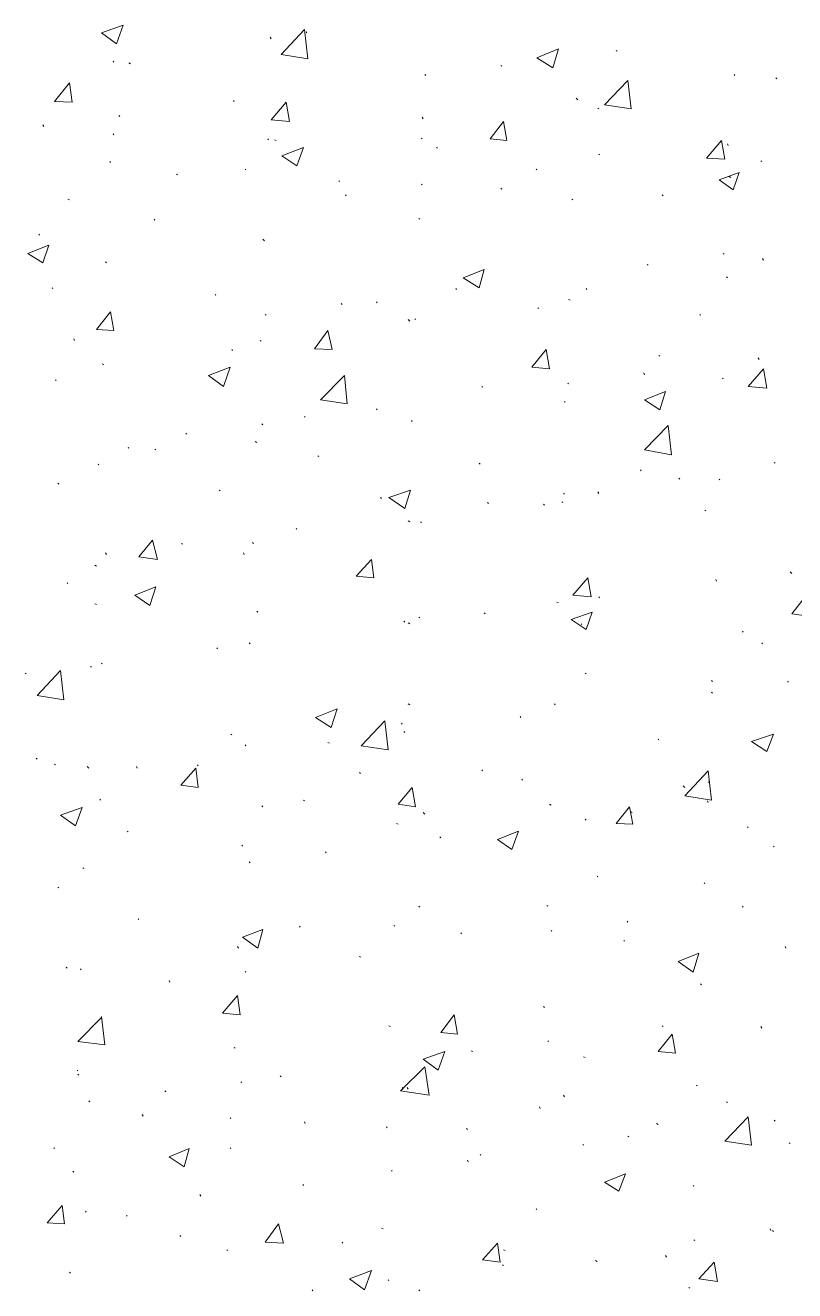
# Model space of a CAD drawing. Header units: millimetres. Extents: x 2928 to 3112, y 1220 to 1280.
# Drawn here: x 2968.685 to 2970.219, y 1252.474 to 1254.997 of the extents above; entities that cross this region are included whole.
import ezdxf

# ---------------------------------------------------------------- set-up
doc = ezdxf.new("R2010")
doc.units = ezdxf.units.MM

msp = doc.modelspace()

# ---------------------------------------------------------------- linework, layer by layer
at = {"color": 92, "linetype": 'Continuous', "lineweight": 13, "true_color": 0x00b800}
for points in [[(2968.83671, 1254.98215), (2968.88004, 1254.99715), (2968.88004, 1254.99715)], [(2968.83671, 1254.98215), (2968.86671, 1254.96048), (2968.86671, 1254.96048)], [(2968.86671, 1254.96048), (2968.88004, 1254.99715), (2968.88004, 1254.99715)], [(2969.17505, 1254.97048), (2969.17338, 1254.97382), (2969.17338, 1254.97382)], [(2969.19505, 1254.93882), (2969.24172, 1254.98882), (2969.24172, 1254.98882)], [(2969.24838, 1254.93048), (2969.24172, 1254.98882), (2969.24172, 1254.98882)], [(2969.24672, 1254.98215), (2969.24505, 1254.98382), (2969.24505, 1254.98382)], [(2969.70506, 1254.93215), (2969.74839, 1254.95048), (2969.74839, 1254.95048)], [(2969.73672, 1254.91215), (2969.74839, 1254.95048), (2969.74839, 1254.95048)], [(2968.86171, 1254.92382), (2968.86004, 1254.92548), (2968.86004, 1254.92548)], [(2968.89504, 1254.92048), (2968.89171, 1254.92215), (2968.89171, 1254.92215)], [(2969.19505, 1254.93882), (2969.24838, 1254.93048), (2969.24838, 1254.93048)], [(2969.70506, 1254.93215), (2969.73672, 1254.91215), (2969.73672, 1254.91215)], [(2969.86506, 1254.94548), (2969.86339, 1254.94715), (2969.86339, 1254.94715)], [(2969.48339, 1254.89715), (2969.48172, 1254.89882), (2969.48172, 1254.89882)], [(2969.63506, 1254.91548), (2969.63339, 1254.91715), (2969.63339, 1254.91715)], [(2970.10006, 1254.89715), (2970.0984, 1254.89882), (2970.0984, 1254.89882)], [(2968.74338, 1254.84548), (2968.77338, 1254.88215), (2968.77338, 1254.88215)], [(2968.77838, 1254.84382), (2968.77338, 1254.88215), (2968.77338, 1254.88215)], [(2969.84006, 1254.83882), (2969.88673, 1254.88715), (2969.88673, 1254.88715)], [(2969.89339, 1254.83048), (2969.88673, 1254.88715), (2969.88673, 1254.88715)], [(2970.1834, 1254.89048), (2970.18173, 1254.89215), (2970.18173, 1254.89215)], [(2969.10171, 1254.84548), (2969.10005, 1254.84715), (2969.10005, 1254.84715)], [(2969.78672, 1254.84882), (2969.78339, 1254.85215), (2969.78339, 1254.85215)], [(2968.74338, 1254.84548), (2968.77838, 1254.84382), (2968.77838, 1254.84382)], [(2969.17505, 1254.80881), (2969.20505, 1254.84382), (2969.20505, 1254.84382)], [(2969.21172, 1254.80548), (2969.20505, 1254.84382), (2969.20505, 1254.84382)], [(2969.82839, 1254.83048), (2969.82672, 1254.83215), (2969.82672, 1254.83215)], [(2969.84006, 1254.83882), (2969.89339, 1254.83048), (2969.89339, 1254.83048)], [(2968.72171, 1254.79548), (2968.72004, 1254.79881), (2968.72004, 1254.79881)], [(2968.87338, 1254.81548), (2968.87171, 1254.81715), (2968.87171, 1254.81715)], [(2969.17505, 1254.80881), (2969.21172, 1254.80548), (2969.21172, 1254.80548)], [(2969.47839, 1254.81048), (2969.47672, 1254.81381), (2969.47672, 1254.81381)], [(2969.61172, 1254.77048), (2969.63839, 1254.80548), (2969.63839, 1254.80548)], [(2969.64506, 1254.76715), (2969.63839, 1254.80548), (2969.63839, 1254.80548)], [(2968.86171, 1254.77881), (2968.86004, 1254.78048), (2968.86004, 1254.78048)], [(2969.47672, 1254.77048), (2969.47505, 1254.77215), (2969.47505, 1254.77215)], [(2969.17005, 1254.76881), (2969.16838, 1254.77048), (2969.16838, 1254.77048)], [(2969.18505, 1254.76715), (2969.18172, 1254.76881), (2969.18172, 1254.76881)], [(2969.19672, 1254.73715), (2969.24005, 1254.75381), (2969.24005, 1254.75381)], [(2969.22672, 1254.71715), (2969.24005, 1254.75381), (2969.24005, 1254.75381)], [(2969.50672, 1254.75215), (2969.50505, 1254.75381), (2969.50505, 1254.75381)], [(2969.61172, 1254.77048), (2969.64506, 1254.76715), (2969.64506, 1254.76715)], [(2970.04339, 1254.73215), (2970.07339, 1254.76715), (2970.07339, 1254.76715)], [(2970.08006, 1254.73048), (2970.07339, 1254.76715), (2970.07339, 1254.76715)], [(2970.08673, 1254.75715), (2970.08506, 1254.76048), (2970.08506, 1254.76048)], [(2968.85504, 1254.72381), (2968.85338, 1254.72548), (2968.85338, 1254.72548)], [(2969.19672, 1254.73715), (2969.22672, 1254.71715), (2969.22672, 1254.71715)], [(2969.83006, 1254.73881), (2969.82839, 1254.74048), (2969.82839, 1254.74048)], [(2970.04339, 1254.73215), (2970.08006, 1254.73048), (2970.08006, 1254.73048)], [(2970.1534, 1254.72548), (2970.15173, 1254.72715), (2970.15173, 1254.72715)], [(2968.98838, 1254.69881), (2968.98671, 1254.70048), (2968.98671, 1254.70048)], [(2969.12505, 1254.70881), (2969.12338, 1254.71048), (2969.12338, 1254.71048)], [(2969.70506, 1254.70881), (2969.70339, 1254.71048), (2969.70339, 1254.71048)], [(2970.06839, 1254.68881), (2970.1084, 1254.70381), (2970.1084, 1254.70381)], [(2970.09173, 1254.69381), (2970.08839, 1254.69548), (2970.08839, 1254.69548)], [(2970.09673, 1254.66881), (2970.1084, 1254.70381), (2970.1084, 1254.70381)], [(2969.31172, 1254.68548), (2969.31005, 1254.68715), (2969.31005, 1254.68715)], [(2969.47672, 1254.67881), (2969.47505, 1254.68048), (2969.47505, 1254.68048)], [(2969.63506, 1254.67048), (2969.63339, 1254.67215), (2969.63339, 1254.67215)], [(2970.06839, 1254.68881), (2970.09673, 1254.66881), (2970.09673, 1254.66881)], [(2968.77338, 1254.64881), (2968.77004, 1254.65048), (2968.77004, 1254.65048)], [(2969.32505, 1254.65715), (2969.32338, 1254.65881), (2969.32338, 1254.65881)], [(2969.77672, 1254.64881), (2969.77506, 1254.65048), (2969.77506, 1254.65048)], [(2969.95673, 1254.65715), (2969.95506, 1254.65881), (2969.95506, 1254.65881)], [(2968.94338, 1254.60881), (2968.94171, 1254.61048), (2968.94171, 1254.61048)], [(2969.47172, 1254.61048), (2969.47005, 1254.61215), (2969.47005, 1254.61215)], [(2968.71338, 1254.57881), (2968.71171, 1254.58048), (2968.71171, 1254.58048)], [(2969.16172, 1254.56714), (2969.15838, 1254.57048), (2969.15838, 1254.57048)], [(2968.69004, 1254.54214), (2968.73171, 1254.55881), (2968.73171, 1254.55881)], [(2968.72004, 1254.52381), (2968.73171, 1254.55881), (2968.73171, 1254.55881)], [(2968.69004, 1254.54214), (2968.72004, 1254.52381), (2968.72004, 1254.52381)], [(2968.84671, 1254.52381), (2968.84504, 1254.52548), (2968.84504, 1254.52548)], [(2969.92673, 1254.51881), (2969.92506, 1254.52048), (2969.92506, 1254.52048)], [(2970.07839, 1254.54048), (2970.07673, 1254.54214), (2970.07673, 1254.54214)], [(2970.15673, 1254.52881), (2970.15506, 1254.53214), (2970.15506, 1254.53214)], [(2969.55839, 1254.49381), (2969.60005, 1254.51048), (2969.60005, 1254.51048)], [(2969.55839, 1254.49381), (2969.59005, 1254.47381), (2969.59005, 1254.47381)], [(2969.59005, 1254.47381), (2969.60005, 1254.51048), (2969.60005, 1254.51048)], [(2970.08506, 1254.49381), (2970.08339, 1254.49548), (2970.08339, 1254.49548)], [(2968.74004, 1254.47214), (2968.73838, 1254.47381), (2968.73838, 1254.47381)], [(2969.54505, 1254.47048), (2969.54339, 1254.47214), (2969.54339, 1254.47214)], [(2969.80506, 1254.47048), (2969.80339, 1254.47214), (2969.80339, 1254.47214)], [(2969.06505, 1254.45881), (2969.06338, 1254.46048), (2969.06338, 1254.46048)], [(2969.38672, 1254.44381), (2969.38505, 1254.44548), (2969.38505, 1254.44548)], [(2969.77172, 1254.44881), (2969.76839, 1254.45048), (2969.76839, 1254.45048)], [(2968.82671, 1254.39048), (2968.85504, 1254.42548), (2968.85504, 1254.42548)], [(2968.86171, 1254.38881), (2968.85504, 1254.42548), (2968.85504, 1254.42548)], [(2969.16505, 1254.41881), (2969.16338, 1254.42048), (2969.16338, 1254.42048)], [(2969.31672, 1254.44048), (2969.31505, 1254.44214), (2969.31505, 1254.44214)], [(2969.70839, 1254.43214), (2969.70672, 1254.43381), (2969.70672, 1254.43381)], [(2970.03173, 1254.41881), (2970.03006, 1254.42048), (2970.03006, 1254.42048)], [(2969.45172, 1254.40714), (2969.44839, 1254.41048), (2969.44839, 1254.41048)], [(2969.46339, 1254.41048), (2969.46172, 1254.41214), (2969.46172, 1254.41214)], [(2968.78338, 1254.36881), (2968.78171, 1254.37214), (2968.78171, 1254.37214)], [(2968.82671, 1254.39048), (2968.86171, 1254.38881), (2968.86171, 1254.38881)], [(2969.15505, 1254.36714), (2969.15338, 1254.36881), (2969.15338, 1254.36881)], [(2969.26172, 1254.35214), (2969.28838, 1254.38881), (2969.28838, 1254.38881)], [(2969.29672, 1254.35047), (2969.28838, 1254.38881), (2969.28838, 1254.38881)], [(2969.09838, 1254.34881), (2969.09671, 1254.35047), (2969.09671, 1254.35047)], [(2969.26172, 1254.35214), (2969.29672, 1254.35047), (2969.29672, 1254.35047)], [(2969.69506, 1254.31547), (2969.72339, 1254.35047), (2969.72339, 1254.35047)], [(2969.73006, 1254.31214), (2969.72339, 1254.35047), (2969.72339, 1254.35047)], [(2968.84171, 1254.32047), (2968.83838, 1254.32214), (2968.83838, 1254.32214)], [(2969.95006, 1254.33714), (2969.94839, 1254.33881), (2969.94839, 1254.33881)], [(2970.1484, 1254.33047), (2970.14673, 1254.33381), (2970.14673, 1254.33381)], [(2969.05005, 1254.29881), (2969.09338, 1254.31547), (2969.09338, 1254.31547)], [(2969.05005, 1254.29881), (2969.08005, 1254.27714), (2969.08005, 1254.27714)], [(2969.08005, 1254.27714), (2969.09338, 1254.31547), (2969.09338, 1254.31547)], [(2969.27338, 1254.25047), (2969.32172, 1254.29881), (2969.32172, 1254.29881)], [(2969.32672, 1254.24214), (2969.32172, 1254.29881), (2969.32172, 1254.29881)], [(2969.69506, 1254.31547), (2969.73006, 1254.31214), (2969.73006, 1254.31214)], [(2969.92006, 1254.30047), (2969.91839, 1254.30381), (2969.91839, 1254.30381)], [(2970.07673, 1254.29214), (2970.07506, 1254.29381), (2970.07506, 1254.29381)], [(2970.12673, 1254.27714), (2970.15673, 1254.31214), (2970.15673, 1254.31214)], [(2970.1634, 1254.27381), (2970.15673, 1254.31214), (2970.15673, 1254.31214)], [(2968.74671, 1254.28881), (2968.74504, 1254.29047), (2968.74504, 1254.29047)], [(2969.59672, 1254.27547), (2969.59505, 1254.27714), (2969.59505, 1254.27714)], [(2969.76839, 1254.28214), (2969.76672, 1254.28381), (2969.76672, 1254.28381)], [(2969.92006, 1254.25047), (2969.96173, 1254.26714), (2969.96173, 1254.26714)], [(2969.95006, 1254.23047), (2969.96173, 1254.26714), (2969.96173, 1254.26714)], [(2970.12673, 1254.27714), (2970.1634, 1254.27381), (2970.1634, 1254.27381)], [(2969.27338, 1254.25047), (2969.32672, 1254.24214), (2969.32672, 1254.24214)], [(2969.76172, 1254.24547), (2969.76006, 1254.24714), (2969.76006, 1254.24714)], [(2969.92006, 1254.25047), (2969.95006, 1254.23047), (2969.95006, 1254.23047)], [(2969.24338, 1254.21547), (2969.24172, 1254.21714), (2969.24172, 1254.21714)], [(2969.38672, 1254.23047), (2969.38505, 1254.23214), (2969.38505, 1254.23214)], [(2969.15838, 1254.20047), (2969.15671, 1254.20214), (2969.15671, 1254.20214)], [(2969.45672, 1254.20714), (2969.45505, 1254.20881), (2969.45505, 1254.20881)], [(2969.92006, 1254.15047), (2969.96673, 1254.19881), (2969.96673, 1254.19881)], [(2969.97339, 1254.14047), (2969.96673, 1254.19881), (2969.96673, 1254.19881)], [(2969.00671, 1254.18214), (2969.00505, 1254.18381), (2969.00505, 1254.18381)], [(2969.14671, 1254.16547), (2969.14338, 1254.16714), (2969.14338, 1254.16714)], [(2968.89171, 1254.15381), (2968.89004, 1254.15547), (2968.89004, 1254.15547)], [(2968.94505, 1254.15047), (2968.94338, 1254.15214), (2968.94338, 1254.15214)], [(2969.92006, 1254.15047), (2969.97339, 1254.14047), (2969.97339, 1254.14047)], [(2968.83171, 1254.12047), (2968.83004, 1254.12214), (2968.83004, 1254.12214)], [(2969.27005, 1254.13714), (2969.26838, 1254.13881), (2969.26838, 1254.13881)], [(2969.59172, 1254.12214), (2969.59005, 1254.1238), (2969.59005, 1254.1238)], [(2970.18006, 1254.1238), (2970.1784, 1254.12547), (2970.1784, 1254.12547)], [(2969.91339, 1254.1088), (2969.91173, 1254.11047), (2969.91173, 1254.11047)], [(2969.99006, 1254.09214), (2969.98839, 1254.0938), (2969.98839, 1254.0938)], [(2970.07006, 1254.09047), (2970.06839, 1254.09214), (2970.06839, 1254.09214)], [(2968.75171, 1254.08214), (2968.75004, 1254.0838), (2968.75004, 1254.0838)], [(2969.07338, 1254.0688), (2969.07171, 1254.07047), (2969.07171, 1254.07047)], [(2969.41005, 1254.05547), (2969.45339, 1254.07047), (2969.45339, 1254.07047)], [(2969.44172, 1254.0338), (2969.45339, 1254.07047), (2969.45339, 1254.07047)], [(2969.82839, 1254.0638), (2969.82672, 1254.06714), (2969.82672, 1254.06714)], [(2969.39505, 1254.0538), (2969.39338, 1254.05547), (2969.39338, 1254.05547)], [(2969.41005, 1254.05547), (2969.44172, 1254.0338), (2969.44172, 1254.0338)], [(2969.60839, 1254.0438), (2969.60672, 1254.04547), (2969.60672, 1254.04547)], [(2969.72006, 1254.04047), (2969.71839, 1254.04214), (2969.71839, 1254.04214)], [(2969.75672, 1254.04547), (2969.75506, 1254.04714), (2969.75506, 1254.04714)], [(2969.76006, 1254.06214), (2969.75839, 1254.0638), (2969.75839, 1254.0638)], [(2970.04173, 1254.0288), (2970.04006, 1254.03047), (2970.04006, 1254.03047)], [(2969.22672, 1253.99214), (2969.22505, 1253.9938), (2969.22505, 1253.9938)], [(2969.45172, 1254.00714), (2969.44839, 1254.0088), (2969.44839, 1254.0088)], [(2969.47505, 1254.00547), (2969.47339, 1254.00714), (2969.47339, 1254.00714)], [(2968.91171, 1253.93714), (2968.93838, 1253.97047), (2968.93838, 1253.97047)], [(2968.94838, 1253.93214), (2968.93838, 1253.97047), (2968.93838, 1253.97047)], [(2968.99838, 1253.96214), (2968.99671, 1253.9638), (2968.99671, 1253.9638)], [(2969.14005, 1253.9638), (2969.13838, 1253.96547), (2969.13838, 1253.96547)], [(2968.84671, 1253.94214), (2968.84504, 1253.94547), (2968.84504, 1253.94547)], [(2969.12171, 1253.94214), (2969.12005, 1253.94547), (2969.12005, 1253.94547)], [(2968.82671, 1253.9188), (2968.82338, 1253.92047), (2968.82338, 1253.92047)], [(2968.91171, 1253.93714), (2968.94838, 1253.93214), (2968.94838, 1253.93214)], [(2969.34505, 1253.8988), (2969.37505, 1253.93214), (2969.37505, 1253.93214)], [(2969.38005, 1253.89547), (2969.37505, 1253.93214), (2969.37505, 1253.93214)], [(2969.34505, 1253.8988), (2969.38005, 1253.89547), (2969.38005, 1253.89547)], [(2969.77672, 1253.86047), (2969.80672, 1253.89547), (2969.80672, 1253.89547)], [(2969.81339, 1253.85713), (2969.80672, 1253.89547), (2969.80672, 1253.89547)], [(2970.06339, 1253.8888), (2970.06173, 1253.89213), (2970.06173, 1253.89213)], [(2970.2134, 1253.9038), (2970.21006, 1253.90714), (2970.21006, 1253.90714)], [(2968.77004, 1253.8838), (2968.76838, 1253.88547), (2968.76838, 1253.88547)], [(2968.90338, 1253.86047), (2968.94505, 1253.87713), (2968.94505, 1253.87713)], [(2968.93338, 1253.84047), (2968.94505, 1253.87713), (2968.94505, 1253.87713)], [(2968.82671, 1253.84213), (2968.82338, 1253.8438), (2968.82338, 1253.8438)], [(2968.90338, 1253.86047), (2968.93338, 1253.84047), (2968.93338, 1253.84047)], [(2969.74839, 1253.84547), (2969.74506, 1253.84713), (2969.74506, 1253.84713)], [(2969.77672, 1253.86047), (2969.81339, 1253.85713), (2969.81339, 1253.85713)], [(2969.83006, 1253.85547), (2969.82839, 1253.85713), (2969.82839, 1253.85713)], [(2970.2134, 1253.8238), (2970.24006, 1253.85713), (2970.24006, 1253.85713)], [(2969.14838, 1253.82713), (2969.14671, 1253.8288), (2969.14671, 1253.8288)], [(2969.47172, 1253.81547), (2969.47005, 1253.81713), (2969.47005, 1253.81713)], [(2969.60172, 1253.8238), (2969.60005, 1253.82547), (2969.60005, 1253.82547)], [(2969.77339, 1253.81213), (2969.81506, 1253.82713), (2969.81506, 1253.82713)], [(2969.77339, 1253.81213), (2969.80339, 1253.79213), (2969.80339, 1253.79213)], [(2969.80339, 1253.79213), (2969.81506, 1253.82713), (2969.81506, 1253.82713)], [(2970.2134, 1253.8238), (2970.24673, 1253.8188), (2970.24673, 1253.8188)], [(2969.44172, 1253.80713), (2969.44005, 1253.8088), (2969.44005, 1253.8088)], [(2969.45172, 1253.8038), (2969.44839, 1253.80547), (2969.44839, 1253.80547)], [(2969.79506, 1253.80213), (2969.79339, 1253.8038), (2969.79339, 1253.8038)], [(2970.11673, 1253.78713), (2970.11506, 1253.7888), (2970.11506, 1253.7888)], [(2969.13338, 1253.7638), (2969.13171, 1253.76547), (2969.13171, 1253.76547)], [(2970.15506, 1253.7638), (2970.1534, 1253.76547), (2970.1534, 1253.76547)], [(2969.06838, 1253.7538), (2969.06671, 1253.75547), (2969.06671, 1253.75547)], [(2968.81671, 1253.71713), (2968.81504, 1253.7188), (2968.81504, 1253.7188)], [(2968.83838, 1253.7238), (2968.83671, 1253.72547), (2968.83671, 1253.72547)], [(2968.68671, 1253.7038), (2968.68504, 1253.70547), (2968.68504, 1253.70547)], [(2968.70838, 1253.66046), (2968.75504, 1253.71047), (2968.75504, 1253.71047)], [(2968.76171, 1253.65213), (2968.75504, 1253.71047), (2968.75504, 1253.71047)], [(2969.80339, 1253.7038), (2969.80172, 1253.70547), (2969.80172, 1253.70547)], [(2970.05506, 1253.6888), (2970.05339, 1253.69047), (2970.05339, 1253.69047)], [(2970.20673, 1253.68713), (2970.20506, 1253.6888), (2970.20506, 1253.6888)], [(2968.70838, 1253.66046), (2968.76171, 1253.65213), (2968.76171, 1253.65213)], [(2970.05506, 1253.66547), (2970.05339, 1253.66713), (2970.05339, 1253.66713)], [(2969.45172, 1253.64213), (2969.44839, 1253.6438), (2969.44839, 1253.6438)], [(2969.74172, 1253.64213), (2969.74006, 1253.6438), (2969.74006, 1253.6438)], [(2969.26338, 1253.61713), (2969.30672, 1253.6338), (2969.30672, 1253.6338)], [(2969.26338, 1253.61713), (2969.29505, 1253.59713), (2969.29505, 1253.59713)], [(2969.29505, 1253.59713), (2969.30672, 1253.6338), (2969.30672, 1253.6338)], [(2969.35505, 1253.56046), (2969.40172, 1253.61046), (2969.40172, 1253.61046)], [(2969.40839, 1253.55213), (2969.40172, 1253.61046), (2969.40172, 1253.61046)], [(2969.67339, 1253.61713), (2969.67172, 1253.6188), (2969.67172, 1253.6188)], [(2969.43672, 1253.6038), (2969.43505, 1253.60546), (2969.43505, 1253.60546)], [(2969.44172, 1253.58713), (2969.44005, 1253.5888), (2969.44005, 1253.5888)], [(2969.09671, 1253.58213), (2969.09505, 1253.5838), (2969.09505, 1253.5838)], [(2969.12505, 1253.56046), (2969.12338, 1253.56213), (2969.12338, 1253.56213)], [(2969.29172, 1253.56546), (2969.28838, 1253.56713), (2969.28838, 1253.56713)], [(2969.35505, 1253.56046), (2969.40839, 1253.55213), (2969.40839, 1253.55213)], [(2969.94839, 1253.57213), (2969.94673, 1253.5738), (2969.94673, 1253.5738)], [(2970.1334, 1253.5688), (2970.17673, 1253.5838), (2970.17673, 1253.5838)], [(2970.1334, 1253.5688), (2970.1634, 1253.5488), (2970.1634, 1253.5488)], [(2970.1634, 1253.5488), (2970.17673, 1253.5838), (2970.17673, 1253.5838)], [(2968.70838, 1253.5338), (2968.70671, 1253.53546), (2968.70671, 1253.53546)], [(2968.74504, 1253.52213), (2968.74338, 1253.5238), (2968.74338, 1253.5238)], [(2968.81171, 1253.51546), (2968.80838, 1253.5188), (2968.80838, 1253.5188)], [(2968.90838, 1253.51546), (2968.90671, 1253.5188), (2968.90671, 1253.5188)], [(2968.99505, 1253.48213), (2969.02505, 1253.51546), (2969.02505, 1253.51546)], [(2969.03005, 1253.47713), (2969.02505, 1253.51546), (2969.02505, 1253.51546)], [(2969.03005, 1253.52046), (2969.02838, 1253.52213), (2969.02838, 1253.52213)], [(2969.59672, 1253.51046), (2969.59505, 1253.51213), (2969.59505, 1253.51213)], [(2970.00006, 1253.46046), (2970.04673, 1253.51046), (2970.04673, 1253.51046)], [(2970.05339, 1253.45213), (2970.04673, 1253.51046), (2970.04673, 1253.51046)], [(2969.35338, 1253.50546), (2969.35172, 1253.50713), (2969.35172, 1253.50713)], [(2969.67672, 1253.49213), (2969.67506, 1253.4938), (2969.67506, 1253.4938)], [(2970.04839, 1253.48713), (2970.04673, 1253.4888), (2970.04673, 1253.4888)], [(2968.99505, 1253.48213), (2969.03005, 1253.47713), (2969.03005, 1253.47713)], [(2969.42839, 1253.4438), (2969.45672, 1253.47713), (2969.45672, 1253.47713)], [(2969.46339, 1253.4388), (2969.45672, 1253.47713), (2969.45672, 1253.47713)], [(2970.00006, 1253.47713), (2969.99673, 1253.48046), (2969.99673, 1253.48046)], [(2970.00006, 1253.46046), (2970.05339, 1253.45213), (2970.05339, 1253.45213)], [(2968.75504, 1253.42213), (2968.79838, 1253.43713), (2968.79838, 1253.43713)], [(2968.78504, 1253.40046), (2968.79838, 1253.43713), (2968.79838, 1253.43713)], [(2968.83504, 1253.45213), (2968.83338, 1253.4538), (2968.83338, 1253.4538)], [(2969.15838, 1253.4388), (2969.15671, 1253.44046), (2969.15671, 1253.44046)], [(2969.24172, 1253.45046), (2969.24005, 1253.45213), (2969.24005, 1253.45213)], [(2969.42839, 1253.4438), (2969.46339, 1253.4388), (2969.46339, 1253.4388)], [(2969.73339, 1253.44213), (2969.73006, 1253.4438), (2969.73006, 1253.4438)], [(2969.86339, 1253.40546), (2969.89006, 1253.4388), (2969.89006, 1253.4388)], [(2969.89673, 1253.40379), (2969.89006, 1253.4388), (2969.89006, 1253.4388)], [(2970.04673, 1253.44713), (2970.04506, 1253.45046), (2970.04506, 1253.45046)], [(2968.75504, 1253.42213), (2968.78504, 1253.40046), (2968.78504, 1253.40046)], [(2969.48172, 1253.42379), (2969.47839, 1253.42713), (2969.47839, 1253.42713)], [(2969.80339, 1253.41213), (2969.80172, 1253.41379), (2969.80172, 1253.41379)], [(2969.89506, 1253.42713), (2969.89339, 1253.42879), (2969.89339, 1253.42879)], [(2968.89004, 1253.38879), (2968.88838, 1253.39046), (2968.88838, 1253.39046)], [(2969.42839, 1253.40379), (2969.42505, 1253.40546), (2969.42505, 1253.40546)], [(2969.62672, 1253.37379), (2969.66839, 1253.39046), (2969.66839, 1253.39046)], [(2969.65506, 1253.35379), (2969.66839, 1253.39046), (2969.66839, 1253.39046)], [(2969.86339, 1253.40546), (2969.89673, 1253.40379), (2969.89673, 1253.40379)], [(2970.12673, 1253.39713), (2970.12506, 1253.39879), (2970.12506, 1253.39879)], [(2969.11838, 1253.36046), (2969.11671, 1253.36213), (2969.11671, 1253.36213)], [(2969.51339, 1253.37713), (2969.51172, 1253.37879), (2969.51172, 1253.37879)], [(2969.62672, 1253.37379), (2969.65506, 1253.35379), (2969.65506, 1253.35379)], [(2970.1784, 1253.35879), (2970.17673, 1253.36046), (2970.17673, 1253.36046)], [(2969.28505, 1253.34713), (2969.28338, 1253.34879), (2969.28338, 1253.34879)], [(2968.80171, 1253.31546), (2968.80004, 1253.31713), (2968.80004, 1253.31713)], [(2969.13338, 1253.32713), (2969.13171, 1253.32879), (2969.13171, 1253.32879)], [(2969.82672, 1253.29879), (2969.82506, 1253.30046), (2969.82506, 1253.30046)], [(2970.04006, 1253.28546), (2970.03839, 1253.28713), (2970.03839, 1253.28713)], [(2968.75171, 1253.27713), (2968.75004, 1253.27879), (2968.75004, 1253.27879)], [(2969.47172, 1253.23879), (2969.47005, 1253.24046), (2969.47005, 1253.24046)], [(2969.72672, 1253.24046), (2969.72506, 1253.24213), (2969.72506, 1253.24213)], [(2970.11673, 1253.23879), (2970.11506, 1253.24046), (2970.11506, 1253.24046)], [(2968.91171, 1253.21379), (2968.91004, 1253.21546), (2968.91004, 1253.21546)], [(2969.88673, 1253.20879), (2969.88506, 1253.21046), (2969.88506, 1253.21046)], [(2969.11838, 1253.17879), (2969.15838, 1253.19379), (2969.15838, 1253.19379)], [(2969.14838, 1253.15712), (2969.15838, 1253.19379), (2969.15838, 1253.19379)], [(2969.23338, 1253.19879), (2969.23172, 1253.20046), (2969.23172, 1253.20046)], [(2969.42172, 1253.20046), (2969.42005, 1253.20213), (2969.42005, 1253.20213)], [(2969.55505, 1253.18546), (2969.55339, 1253.18712), (2969.55339, 1253.18712)], [(2969.73506, 1253.19046), (2969.73339, 1253.19212), (2969.73339, 1253.19212)], [(2969.11005, 1253.15712), (2969.10838, 1253.16046), (2969.10838, 1253.16046)], [(2969.11838, 1253.17879), (2969.14838, 1253.15712), (2969.14838, 1253.15712)], [(2969.12005, 1253.17712), (2969.11838, 1253.17879), (2969.11838, 1253.17879)], [(2969.88006, 1253.17046), (2969.87839, 1253.17212), (2969.87839, 1253.17212)], [(2970.20173, 1253.15712), (2970.20006, 1253.16046), (2970.20006, 1253.16046)], [(2969.35338, 1253.13879), (2969.35172, 1253.14046), (2969.35172, 1253.14046)], [(2969.98673, 1253.13046), (2970.02839, 1253.14712), (2970.02839, 1253.14712)], [(2970.01673, 1253.10879), (2970.02839, 1253.14712), (2970.02839, 1253.14712)], [(2968.76838, 1253.11712), (2968.76671, 1253.11879), (2968.76671, 1253.11879)], [(2968.79671, 1253.11379), (2968.79504, 1253.11546), (2968.79504, 1253.11546)], [(2969.12505, 1253.10879), (2969.12338, 1253.11046), (2969.12338, 1253.11046)], [(2969.98673, 1253.13046), (2970.01673, 1253.10879), (2970.01673, 1253.10879)], [(2968.97338, 1253.08879), (2968.97171, 1253.09212), (2968.97171, 1253.09212)], [(2970.03339, 1253.08379), (2970.03173, 1253.08546), (2970.03173, 1253.08546)], [(2969.07838, 1253.02712), (2969.10838, 1253.06212), (2969.10838, 1253.06212)], [(2969.11338, 1253.02379), (2969.10838, 1253.06212), (2969.10838, 1253.06212)], [(2969.72006, 1253.03879), (2969.71839, 1253.04046), (2969.71839, 1253.04046)], [(2968.79004, 1252.97046), (2968.83671, 1253.01879), (2968.83671, 1253.01879)], [(2968.84338, 1252.96379), (2968.83671, 1253.02046), (2968.83671, 1253.02046)], [(2969.07838, 1253.02712), (2969.11338, 1253.02379), (2969.11338, 1253.02379)], [(2969.51339, 1252.98879), (2969.54005, 1253.02379), (2969.54005, 1253.02379)], [(2969.54672, 1252.98546), (2969.54005, 1253.02379), (2969.54005, 1253.02379)], [(2969.41339, 1253.00046), (2969.41005, 1253.00212), (2969.41005, 1253.00212)], [(2969.51339, 1252.98879), (2969.54672, 1252.98546), (2969.54672, 1252.98546)], [(2969.94673, 1252.95045), (2969.97506, 1252.98546), (2969.97506, 1252.98546)], [(2969.95673, 1253.00046), (2969.95506, 1253.00212), (2969.95506, 1253.00212)], [(2969.98173, 1252.94712), (2969.97506, 1252.98546), (2969.97506, 1252.98546)], [(2970.1534, 1252.99712), (2970.15173, 1253.00046), (2970.15173, 1253.00046)], [(2968.79004, 1252.97046), (2968.84338, 1252.96379), (2968.84338, 1252.96379)], [(2969.10338, 1252.95712), (2969.10171, 1252.95879), (2969.10171, 1252.95879)], [(2969.72839, 1252.97046), (2969.72672, 1252.97212), (2969.72672, 1252.97212)], [(2969.47839, 1252.93545), (2969.52172, 1252.95045), (2969.52172, 1252.95045)], [(2969.47839, 1252.93545), (2969.50839, 1252.91379), (2969.50839, 1252.91379)], [(2969.50839, 1252.91379), (2969.52172, 1252.95045), (2969.52172, 1252.95045)], [(2969.57672, 1252.95045), (2969.57505, 1252.95212), (2969.57505, 1252.95212)], [(2969.80172, 1252.93879), (2969.79839, 1252.94045), (2969.79839, 1252.94045)], [(2969.94673, 1252.95045), (2969.98173, 1252.94712), (2969.98173, 1252.94712)], [(2968.79004, 1252.91212), (2968.78838, 1252.91379), (2968.78838, 1252.91379)], [(2968.79171, 1252.90379), (2968.79004, 1252.90545), (2968.79004, 1252.90545)], [(2969.43339, 1252.87212), (2969.48172, 1252.92045), (2969.48172, 1252.92045)], [(2969.49005, 1252.86379), (2969.48172, 1252.92045), (2969.48172, 1252.92045)], [(2969.11671, 1252.88879), (2969.11505, 1252.89045), (2969.11505, 1252.89045)], [(2969.19505, 1252.90045), (2969.19338, 1252.90212), (2969.19338, 1252.90212)], [(2969.43839, 1252.87545), (2969.43672, 1252.87879), (2969.43672, 1252.87879)], [(2969.44839, 1252.87545), (2969.44672, 1252.87879), (2969.44672, 1252.87879)], [(2970.02506, 1252.88212), (2970.02339, 1252.88379), (2970.02339, 1252.88379)], [(2968.96505, 1252.87045), (2968.96338, 1252.87212), (2968.96338, 1252.87212)], [(2969.43339, 1252.87212), (2969.49005, 1252.86379), (2969.49005, 1252.86379)], [(2969.76006, 1252.86045), (2969.75839, 1252.86379), (2969.75839, 1252.86379)], [(2968.81338, 1252.85045), (2968.81171, 1252.85212), (2968.81171, 1252.85212)], [(2969.71172, 1252.83712), (2969.71006, 1252.84045), (2969.71006, 1252.84045)], [(2970.08506, 1252.84879), (2970.08339, 1252.85045), (2970.08339, 1252.85045)], [(2968.92004, 1252.82212), (2968.91838, 1252.82545), (2968.91838, 1252.82545)], [(2969.09505, 1252.81712), (2969.09338, 1252.81879), (2969.09338, 1252.81879)], [(2969.24338, 1252.80712), (2969.24172, 1252.81045), (2969.24172, 1252.81045)], [(2969.94673, 1252.80545), (2969.94339, 1252.80712), (2969.94339, 1252.80712)], [(2970.08006, 1252.77212), (2970.12673, 1252.82045), (2970.12673, 1252.82045)], [(2970.1334, 1252.76379), (2970.12673, 1252.82045), (2970.12673, 1252.82045)], [(2970.18006, 1252.81212), (2970.1784, 1252.81379), (2970.1784, 1252.81379)], [(2969.40672, 1252.79879), (2969.40505, 1252.80045), (2969.40505, 1252.80045)], [(2969.56672, 1252.79545), (2969.56505, 1252.79712), (2969.56505, 1252.79712)], [(2969.88839, 1252.78045), (2969.88673, 1252.78212), (2969.88673, 1252.78212)], [(2968.74338, 1252.75712), (2968.74171, 1252.75879), (2968.74171, 1252.75879)], [(2968.97171, 1252.74045), (2969.01171, 1252.75712), (2969.01171, 1252.75712)], [(2969.00171, 1252.72045), (2969.01171, 1252.75712), (2969.01171, 1252.75712)], [(2969.09505, 1252.75712), (2969.09338, 1252.75879), (2969.09338, 1252.75879)], [(2969.79839, 1252.76379), (2969.79672, 1252.76545), (2969.79672, 1252.76545)], [(2970.08006, 1252.77212), (2970.1334, 1252.76379), (2970.1334, 1252.76379)], [(2970.21006, 1252.76712), (2970.2084, 1252.76879), (2970.2084, 1252.76879)], [(2968.97171, 1252.74045), (2969.00171, 1252.72045), (2969.00171, 1252.72045)], [(2969.56839, 1252.73045), (2969.56672, 1252.73379), (2969.56672, 1252.73379)], [(2969.59339, 1252.74379), (2969.59172, 1252.74545), (2969.59172, 1252.74545)], [(2968.78171, 1252.71045), (2968.78004, 1252.71212), (2968.78004, 1252.71212)], [(2969.41672, 1252.71212), (2969.41505, 1252.71378), (2969.41505, 1252.71378)], [(2969.84006, 1252.69045), (2969.88173, 1252.70712), (2969.88173, 1252.70712)], [(2969.86839, 1252.67212), (2969.88173, 1252.70712), (2969.88173, 1252.70712)], [(2969.24005, 1252.68378), (2969.23838, 1252.68545), (2969.23838, 1252.68545)], [(2969.84006, 1252.69045), (2969.86839, 1252.67212), (2969.86839, 1252.67212)], [(2970.01839, 1252.68212), (2970.01673, 1252.68378), (2970.01673, 1252.68378)], [(2969.03505, 1252.66212), (2969.03338, 1252.66545), (2969.03338, 1252.66545)], [(2968.72838, 1252.60878), (2968.75838, 1252.64378), (2968.75838, 1252.64378)], [(2968.76338, 1252.60712), (2968.75838, 1252.64378), (2968.75838, 1252.64378)], [(2968.80671, 1252.63045), (2968.80504, 1252.63212), (2968.80504, 1252.63212)], [(2969.70506, 1252.63545), (2969.70339, 1252.63712), (2969.70339, 1252.63712)], [(2968.72838, 1252.60878), (2968.76338, 1252.60712), (2968.76338, 1252.60712)], [(2968.88838, 1252.62212), (2968.88671, 1252.62378), (2968.88671, 1252.62378)], [(2969.16338, 1252.57045), (2969.19005, 1252.60712), (2969.19005, 1252.60712)], [(2969.20005, 1252.56878), (2969.19005, 1252.60712), (2969.19005, 1252.60712)], [(2968.99505, 1252.58212), (2968.99338, 1252.58378), (2968.99338, 1252.58378)], [(2969.39839, 1252.59712), (2969.39505, 1252.59878), (2969.39505, 1252.59878)], [(2970.02006, 1252.57378), (2970.01839, 1252.57545), (2970.01839, 1252.57545)], [(2970.17173, 1252.59378), (2970.17006, 1252.59712), (2970.17006, 1252.59712)], [(2970.17673, 1252.59212), (2970.17506, 1252.59378), (2970.17506, 1252.59378)], [(2969.08838, 1252.55378), (2969.08671, 1252.55545), (2969.08671, 1252.55545)], [(2969.16338, 1252.57045), (2969.20005, 1252.56878), (2969.20005, 1252.56878)], [(2969.31838, 1252.56878), (2969.31672, 1252.57045), (2969.31672, 1252.57045)], [(2969.59672, 1252.53545), (2969.62672, 1252.56878), (2969.62672, 1252.56878)], [(2969.63172, 1252.53045), (2969.62672, 1252.56878), (2969.62672, 1252.56878)], [(2969.64172, 1252.55378), (2969.63839, 1252.55545), (2969.63839, 1252.55545)], [(2969.59672, 1252.53545), (2969.63172, 1252.53045), (2969.63172, 1252.53045)], [(2969.63839, 1252.52378), (2969.63672, 1252.52545), (2969.63672, 1252.52545)], [(2969.82506, 1252.53212), (2969.82172, 1252.53378), (2969.82172, 1252.53378)], [(2969.96339, 1252.54045), (2969.96173, 1252.54378), (2969.96173, 1252.54378)], [(2970.02839, 1252.49712), (2970.05839, 1252.53045), (2970.05839, 1252.53045)], [(2970.06506, 1252.49211), (2970.05839, 1252.53045), (2970.05839, 1252.53045)], [(2968.77504, 1252.50878), (2968.77338, 1252.51045), (2968.77338, 1252.51045)], [(2969.33172, 1252.49712), (2969.37505, 1252.51378), (2969.37505, 1252.51378)], [(2969.36172, 1252.47545), (2969.37505, 1252.51378), (2969.37505, 1252.51378)], [(2969.25838, 1252.47378), (2969.25672, 1252.47545), (2969.25672, 1252.47545)], [(2969.33172, 1252.49712), (2969.36172, 1252.47545), (2969.36172, 1252.47545)], [(2969.41005, 1252.49378), (2969.40839, 1252.49545), (2969.40839, 1252.49545)], [(2969.47172, 1252.47378), (2969.47005, 1252.47545), (2969.47005, 1252.47545)], [(2970.01006, 1252.47878), (2970.00839, 1252.48045), (2970.00839, 1252.48045)], [(2970.02839, 1252.49712), (2970.06506, 1252.49211), (2970.06506, 1252.49211)]]:
    msp.add_lwpolyline(points, dxfattribs=at)

doc.saveas('drawing.dxf')
